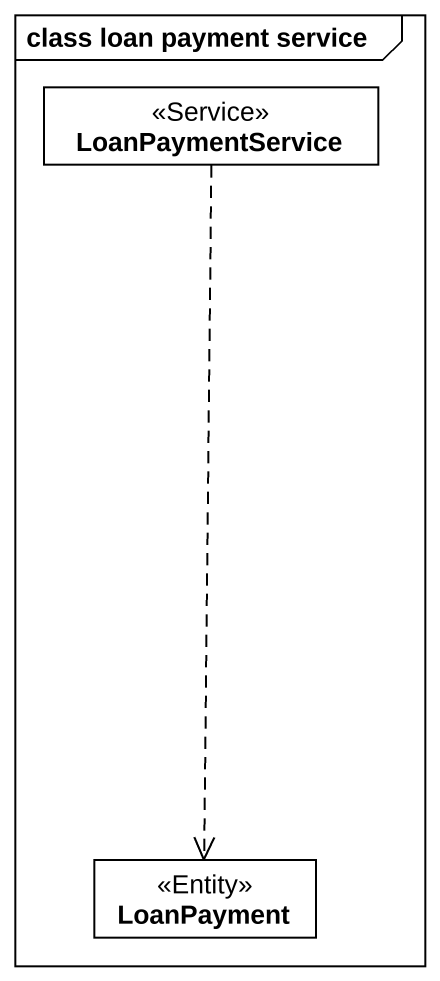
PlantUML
@startuml
mainframe class loan payment service
hide circle
hide empty members
class LoanPaymentService <<Service>>
class LoanPayment <<Entity>>
LoanPaymentService ..> LoanPayment
@enduml
